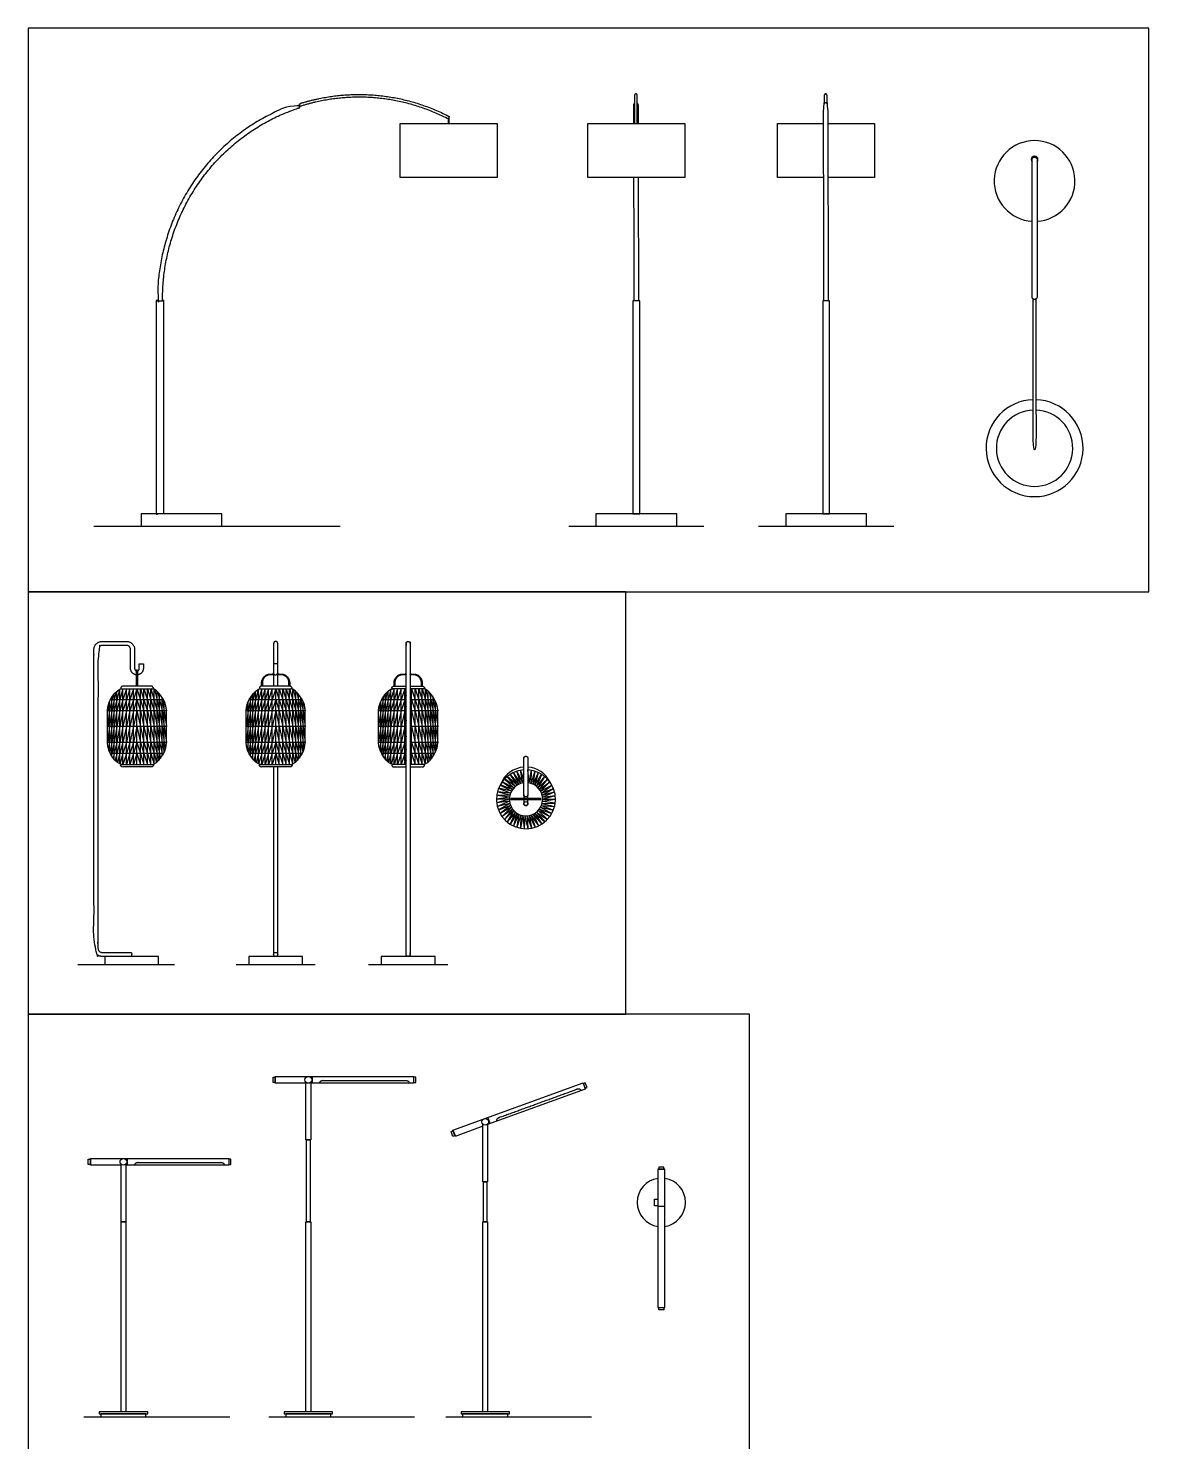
# Model space of a CAD drawing. Header units: millimetres. Extents: x 0 to 42.1, y -0.3 to 16.1.
# Drawn here: x 36.79 to 42.07, y 6.89 to 13.55 of the extents above; entities that cross this region are included whole.
import ezdxf

# ---------------------------------------------------------------- set-up
doc = ezdxf.new("R2010")
doc.units = ezdxf.units.MM
for name, color, linetype, true_color in [('2D$AG-DETAILS', 7, 'Continuous', 0x66ffff), ('2D$AG-DIAGRAM', 7, 'Continuous', 0xfecc66), ('2D$AG-FURNITURE', 7, 'Continuous', 0x66ccff), ('2D$X-VPRT', 6, 'Continuous', 0xff00ff), ('AG-DETAILS', 7, 'Continuous', 0x66ffff), ('AG-DIAGRAM', 7, 'Continuous', 0xfecc66), ('AG-FURNITURE', 7, 'Continuous', 0x66ccff), ('X-VPRT', 6, 'Continuous', 0xff00ff)]:
    doc.layers.add(name, color=color, linetype=linetype, true_color=true_color)

msp = doc.modelspace()

# ---------------------------------------------------------------- linework, layer by layer
at = {"layer": '2D$AG-DETAILS'}
for points in [[(37.1888, 10.4041), (37.185, 10.3864), (37.185, 10.3984)], [(37.2047, 10.423), (37.1961, 10.3864), (37.1961, 10.4136)], [(37.2211, 10.4353), (37.2083, 10.3864), (37.2083, 10.4263)], [(37.3032, 10.4384), (37.2871, 10.3864), (37.2871, 10.4384), (37.2701, 10.3864), (37.2701, 10.4384), (37.2532, 10.3864), (37.2532, 10.4384), (37.2373, 10.3864), (37.2373, 10.4384), (37.222, 10.3864), (37.222, 10.4357)], [(37.3032, 10.4384), (37.3192, 10.3864), (37.3192, 10.4384), (37.3362, 10.3864), (37.3362, 10.4384), (37.3532, 10.3864), (37.3532, 10.4384), (37.3691, 10.3864), (37.3691, 10.4384), (37.3844, 10.3864), (37.3844, 10.4357)], [(37.3032, 10.3864), (37.3032, 10.4384)], [(37.3852, 10.4353), (37.3981, 10.3864), (37.3981, 10.4263)], [(37.4017, 10.423), (37.4102, 10.3864), (37.4102, 10.4136)], [(37.4175, 10.4041), (37.4213, 10.3864), (37.4213, 10.3984)], [(37.843, 10.4041), (37.8392, 10.3864), (37.8392, 10.3984)], [(37.8589, 10.423), (37.8503, 10.3864), (37.8503, 10.4136)], [(37.8753, 10.4353), (37.8625, 10.3864), (37.8625, 10.4263)], [(37.9574, 10.4384), (37.9413, 10.3864), (37.9413, 10.4384), (37.9243, 10.3864), (37.9243, 10.4384), (37.9074, 10.3864), (37.9074, 10.4384), (37.8915, 10.3864), (37.8915, 10.4384), (37.8762, 10.3864), (37.8762, 10.4357)], [(37.9574, 10.4384), (37.9734, 10.3864), (37.9734, 10.4384), (37.9904, 10.3864), (37.9904, 10.4384), (38.0074, 10.3864), (38.0074, 10.4384), (38.0233, 10.3864), (38.0233, 10.4384), (38.0386, 10.3864), (38.0386, 10.4357)], [(37.9574, 10.3864), (37.9574, 10.4384)], [(38.0394, 10.4353), (38.0523, 10.3864), (38.0523, 10.4263)], [(38.0559, 10.423), (38.0644, 10.3864), (38.0644, 10.4136)], [(38.0717, 10.4041), (38.0755, 10.3864), (38.0755, 10.3984)], [(38.4678, 10.4041), (38.464, 10.3864), (38.464, 10.3984)], [(38.4837, 10.423), (38.4751, 10.3864), (38.4751, 10.4136)], [(38.5001, 10.4353), (38.4873, 10.3864), (38.4873, 10.4263)], [(38.5727, 10.4075), (38.5661, 10.3864), (38.5661, 10.4384), (38.5491, 10.3864), (38.5491, 10.4384), (38.5322, 10.3864), (38.5322, 10.4384), (38.5163, 10.3864), (38.5163, 10.4384), (38.501, 10.3864), (38.501, 10.4357)], [(38.5917, 10.4075), (38.5982, 10.3864), (38.5982, 10.4384), (38.6152, 10.3864), (38.6152, 10.4384), (38.6322, 10.3864), (38.6322, 10.4384), (38.6481, 10.3864), (38.6481, 10.4384), (38.6634, 10.3864), (38.6634, 10.4357)], [(38.6642, 10.4353), (38.6771, 10.3864), (38.6771, 10.4263)], [(38.6807, 10.423), (38.6892, 10.3864), (38.6892, 10.4136)], [(38.6965, 10.4041), (38.7003, 10.3864), (38.7003, 10.3984)], [(37.1709, 10.3706), (37.1635, 10.3343)], [(37.3032, 10.3864), (37.2871, 10.3343), (37.2871, 10.3864), (37.2701, 10.3343), (37.2701, 10.3864), (37.2532, 10.3343), (37.2532, 10.3864), (37.2373, 10.3343), (37.2373, 10.3864), (37.222, 10.3343), (37.222, 10.3864), (37.2083, 10.3343), (37.2083, 10.3864), (37.1961, 10.3343), (37.1961, 10.3864), (37.185, 10.3343), (37.185, 10.3864), (37.1741, 10.3343), (37.1741, 10.3784)], [(37.3032, 10.3864), (37.3192, 10.3343), (37.3192, 10.3864), (37.3362, 10.3343), (37.3362, 10.3864), (37.3532, 10.3343), (37.3532, 10.3864), (37.3691, 10.3343), (37.3691, 10.3864), (37.3844, 10.3343), (37.3844, 10.3864), (37.3981, 10.3343), (37.3981, 10.3864), (37.4102, 10.3343), (37.4102, 10.3864), (37.4213, 10.3343), (37.4213, 10.3864), (37.4322, 10.3343), (37.4322, 10.3784)], [(37.3032, 10.3343), (37.3032, 10.3864)], [(37.4354, 10.3706), (37.4429, 10.3343)], [(37.8251, 10.3706), (37.8177, 10.3343)], [(37.9574, 10.3864), (37.9413, 10.3343), (37.9413, 10.3864), (37.9243, 10.3343), (37.9243, 10.3864), (37.9074, 10.3343), (37.9074, 10.3864), (37.8915, 10.3343), (37.8915, 10.3864), (37.8762, 10.3343), (37.8762, 10.3864), (37.8625, 10.3343), (37.8625, 10.3864), (37.8503, 10.3343), (37.8503, 10.3864), (37.8392, 10.3343), (37.8392, 10.3864), (37.8283, 10.3343), (37.8283, 10.3784)], [(37.9574, 10.3864), (37.9734, 10.3343), (37.9734, 10.3864), (37.9904, 10.3343), (37.9904, 10.3864), (38.0074, 10.3343), (38.0074, 10.3864), (38.0233, 10.3343), (38.0233, 10.3864), (38.0386, 10.3343), (38.0386, 10.3864), (38.0523, 10.3343), (38.0523, 10.3864), (38.0644, 10.3343), (38.0644, 10.3864), (38.0755, 10.3343), (38.0755, 10.3864), (38.0864, 10.3343), (38.0864, 10.3784)], [(37.9574, 10.3343), (37.9574, 10.3864)], [(38.0896, 10.3706), (38.0971, 10.3343)], [(38.4499, 10.3706), (38.4425, 10.3343)], [(38.5727, 10.3555), (38.5661, 10.3343), (38.5661, 10.3864), (38.5491, 10.3343), (38.5491, 10.3864), (38.5322, 10.3343), (38.5322, 10.3864), (38.5163, 10.3343), (38.5163, 10.3864), (38.501, 10.3343), (38.501, 10.3864), (38.4873, 10.3343), (38.4873, 10.3864), (38.4751, 10.3343), (38.4751, 10.3864), (38.464, 10.3343), (38.464, 10.3864), (38.4531, 10.3343), (38.4531, 10.3784)], [(38.5917, 10.3555), (38.5982, 10.3343), (38.5982, 10.3864), (38.6152, 10.3343), (38.6152, 10.3864), (38.6322, 10.3343), (38.6322, 10.3864), (38.6481, 10.3343), (38.6481, 10.3864), (38.6634, 10.3343), (38.6634, 10.3864), (38.6771, 10.3343), (38.6771, 10.3864), (38.6892, 10.3343), (38.6892, 10.3864), (38.7003, 10.3343), (38.7003, 10.3864), (38.7112, 10.3343), (38.7112, 10.3784)], [(38.7144, 10.3706), (38.7219, 10.3343)], [(37.3032, 10.3343), (37.2871, 10.2596), (37.2871, 10.3343), (37.2701, 10.2596), (37.2701, 10.3343), (37.2532, 10.2596), (37.2532, 10.3343), (37.2373, 10.2596), (37.2373, 10.3343), (37.222, 10.2596), (37.222, 10.3343), (37.2083, 10.2596), (37.2083, 10.3343), (37.1961, 10.2596), (37.1961, 10.3343), (37.185, 10.2596), (37.185, 10.3343), (37.1741, 10.2596), (37.1741, 10.3343), (37.1635, 10.2596)], [(37.3032, 10.3343), (37.3192, 10.2596), (37.3192, 10.3343), (37.3362, 10.2596), (37.3362, 10.3343), (37.3532, 10.2596), (37.3532, 10.3343), (37.3691, 10.2596), (37.3691, 10.3343), (37.3844, 10.2596), (37.3844, 10.3343), (37.3981, 10.2596), (37.3981, 10.3343), (37.4102, 10.2596), (37.4102, 10.3343), (37.4213, 10.2596), (37.4213, 10.3343), (37.4322, 10.2596), (37.4322, 10.3343), (37.4429, 10.2596)], [(37.3032, 10.2596), (37.3032, 10.3343)], [(37.9574, 10.3343), (37.9413, 10.2596), (37.9413, 10.3343), (37.9243, 10.2596), (37.9243, 10.3343), (37.9074, 10.2596), (37.9074, 10.3343), (37.8915, 10.2596), (37.8915, 10.3343), (37.8762, 10.2596), (37.8762, 10.3343), (37.8625, 10.2596), (37.8625, 10.3343), (37.8503, 10.2596), (37.8503, 10.3343), (37.8392, 10.2596), (37.8392, 10.3343), (37.8283, 10.2596), (37.8283, 10.3343), (37.8177, 10.2596)], [(37.9574, 10.3343), (37.9734, 10.2596), (37.9734, 10.3343), (37.9904, 10.2596), (37.9904, 10.3343), (38.0074, 10.2596), (38.0074, 10.3343), (38.0233, 10.2596), (38.0233, 10.3343), (38.0386, 10.2596), (38.0386, 10.3343), (38.0523, 10.2596), (38.0523, 10.3343), (38.0644, 10.2596), (38.0644, 10.3343), (38.0755, 10.2596), (38.0755, 10.3343), (38.0864, 10.2596), (38.0864, 10.3343), (38.0971, 10.2596)], [(37.9574, 10.2596), (37.9574, 10.3343)], [(38.5727, 10.2899), (38.5661, 10.2596), (38.5661, 10.3343), (38.5491, 10.2596), (38.5491, 10.3343), (38.5322, 10.2596), (38.5322, 10.3343), (38.5163, 10.2596), (38.5163, 10.3343), (38.501, 10.2596), (38.501, 10.3343), (38.4873, 10.2596), (38.4873, 10.3343), (38.4751, 10.2596), (38.4751, 10.3343), (38.464, 10.2596), (38.464, 10.3343), (38.4531, 10.2596), (38.4531, 10.3343), (38.4425, 10.2596)], [(38.5917, 10.2899), (38.5982, 10.2596), (38.5982, 10.3343), (38.6152, 10.2596), (38.6152, 10.3343), (38.6322, 10.2596), (38.6322, 10.3343), (38.6481, 10.2596), (38.6481, 10.3343), (38.6634, 10.2596), (38.6634, 10.3343), (38.6771, 10.2596), (38.6771, 10.3343), (38.6892, 10.2596), (38.6892, 10.3343), (38.7003, 10.2596), (38.7003, 10.3343), (38.7112, 10.2596), (38.7112, 10.3343), (38.7219, 10.2596)], [(37.3032, 10.2596), (37.2871, 10.1848), (37.2871, 10.2596), (37.2701, 10.1848), (37.2701, 10.2596), (37.2532, 10.1848), (37.2532, 10.2596), (37.2373, 10.1848), (37.2373, 10.2596), (37.222, 10.1848), (37.222, 10.2596), (37.2083, 10.1848), (37.2083, 10.2596), (37.1961, 10.1848), (37.1961, 10.2596), (37.185, 10.1848), (37.185, 10.2596), (37.1741, 10.1848), (37.1741, 10.2596), (37.1635, 10.1848)], [(37.3032, 10.2596), (37.3192, 10.1848), (37.3192, 10.2596), (37.3362, 10.1848), (37.3362, 10.2596), (37.3532, 10.1848), (37.3532, 10.2596), (37.3691, 10.1848), (37.3691, 10.2596), (37.3844, 10.1848), (37.3844, 10.2596), (37.3981, 10.1848), (37.3981, 10.2596), (37.4102, 10.1848), (37.4102, 10.2596), (37.4213, 10.1848), (37.4213, 10.2596), (37.4322, 10.1848), (37.4322, 10.2596), (37.4429, 10.1848)], [(37.3032, 10.1848), (37.3032, 10.2596)], [(37.9574, 10.2596), (37.9413, 10.1848), (37.9413, 10.2596), (37.9243, 10.1848), (37.9243, 10.2596), (37.9074, 10.1848), (37.9074, 10.2596), (37.8915, 10.1848), (37.8915, 10.2596), (37.8762, 10.1848), (37.8762, 10.2596), (37.8625, 10.1848), (37.8625, 10.2596), (37.8503, 10.1848), (37.8503, 10.2596), (37.8392, 10.1848), (37.8392, 10.2596), (37.8283, 10.1848), (37.8283, 10.2596), (37.8177, 10.1848)], [(37.9574, 10.2596), (37.9734, 10.1848), (37.9734, 10.2596), (37.9904, 10.1848), (37.9904, 10.2596), (38.0074, 10.1848), (38.0074, 10.2596), (38.0233, 10.1848), (38.0233, 10.2596), (38.0386, 10.1848), (38.0386, 10.2596), (38.0523, 10.1848), (38.0523, 10.2596), (38.0644, 10.1848), (38.0644, 10.2596), (38.0755, 10.1848), (38.0755, 10.2596), (38.0864, 10.1848), (38.0864, 10.2596), (38.0971, 10.1848)], [(37.9574, 10.1848), (37.9574, 10.2596)], [(38.5727, 10.2152), (38.5661, 10.1848), (38.5661, 10.2596), (38.5491, 10.1848), (38.5491, 10.2596), (38.5322, 10.1848), (38.5322, 10.2596), (38.5163, 10.1848), (38.5163, 10.2596), (38.501, 10.1848), (38.501, 10.2596), (38.4873, 10.1848), (38.4873, 10.2596), (38.4751, 10.1848), (38.4751, 10.2596), (38.464, 10.1848), (38.464, 10.2596), (38.4531, 10.1848), (38.4531, 10.2596), (38.4425, 10.1848)], [(38.5917, 10.2152), (38.5982, 10.1848), (38.5982, 10.2596), (38.6152, 10.1848), (38.6152, 10.2596), (38.6322, 10.1848), (38.6322, 10.2596), (38.6481, 10.1848), (38.6481, 10.2596), (38.6634, 10.1848), (38.6634, 10.2596), (38.6771, 10.1848), (38.6771, 10.2596), (38.6892, 10.1848), (38.6892, 10.2596), (38.7003, 10.1848), (38.7003, 10.2596), (38.7112, 10.1848), (38.7112, 10.2596), (38.7219, 10.1848)], [(37.1741, 10.1408), (37.1741, 10.1848), (37.1683, 10.1561)], [(37.3032, 10.1848), (37.2871, 10.1328), (37.2871, 10.1848), (37.2701, 10.1328), (37.2701, 10.1848), (37.2532, 10.1328), (37.2532, 10.1848), (37.2373, 10.1328), (37.2373, 10.1848), (37.222, 10.1328), (37.222, 10.1848), (37.2083, 10.1328), (37.2083, 10.1848), (37.1961, 10.1328), (37.1961, 10.1848), (37.185, 10.1328), (37.185, 10.1848), (37.1753, 10.1383)], [(37.3032, 10.1848), (37.3192, 10.1328), (37.3192, 10.1848), (37.3362, 10.1328), (37.3362, 10.1848), (37.3532, 10.1328), (37.3532, 10.1848), (37.3691, 10.1328), (37.3691, 10.1848), (37.3844, 10.1328), (37.3844, 10.1848), (37.3981, 10.1328), (37.3981, 10.1848), (37.4102, 10.1328), (37.4102, 10.1848), (37.4213, 10.1328), (37.4213, 10.1848), (37.4311, 10.1383)], [(37.3032, 10.1328), (37.3032, 10.1848)], [(37.4322, 10.1408), (37.4322, 10.1848), (37.4381, 10.1561)], [(37.8283, 10.1408), (37.8283, 10.1848), (37.8225, 10.1561)], [(37.9574, 10.1848), (37.9413, 10.1328), (37.9413, 10.1848), (37.9243, 10.1328), (37.9243, 10.1848), (37.9074, 10.1328), (37.9074, 10.1848), (37.8915, 10.1328), (37.8915, 10.1848), (37.8762, 10.1328), (37.8762, 10.1848), (37.8625, 10.1328), (37.8625, 10.1848), (37.8503, 10.1328), (37.8503, 10.1848), (37.8392, 10.1328), (37.8392, 10.1848), (37.8295, 10.1383)], [(37.9574, 10.1848), (37.9734, 10.1328), (37.9734, 10.1848), (37.9904, 10.1328), (37.9904, 10.1848), (38.0074, 10.1328), (38.0074, 10.1848), (38.0233, 10.1328), (38.0233, 10.1848), (38.0386, 10.1328), (38.0386, 10.1848), (38.0523, 10.1328), (38.0523, 10.1848), (38.0644, 10.1328), (38.0644, 10.1848), (38.0755, 10.1328), (38.0755, 10.1848), (38.0853, 10.1383)], [(37.9574, 10.1328), (37.9574, 10.1848)], [(38.0864, 10.1408), (38.0864, 10.1848), (38.0923, 10.1561)], [(38.4531, 10.1408), (38.4531, 10.1848), (38.4473, 10.1561)], [(38.5727, 10.1539), (38.5661, 10.1328), (38.5661, 10.1848), (38.5491, 10.1328), (38.5491, 10.1848), (38.5322, 10.1328), (38.5322, 10.1848), (38.5163, 10.1328), (38.5163, 10.1848), (38.501, 10.1328), (38.501, 10.1848), (38.4873, 10.1328), (38.4873, 10.1848), (38.4751, 10.1328), (38.4751, 10.1848), (38.464, 10.1328), (38.464, 10.1848), (38.4543, 10.1383)], [(38.5917, 10.1539), (38.5982, 10.1328), (38.5982, 10.1848), (38.6152, 10.1328), (38.6152, 10.1848), (38.6322, 10.1328), (38.6322, 10.1848), (38.6481, 10.1328), (38.6481, 10.1848), (38.6634, 10.1328), (38.6634, 10.1848), (38.6771, 10.1328), (38.6771, 10.1848), (38.6892, 10.1328), (38.6892, 10.1848), (38.7003, 10.1328), (38.7003, 10.1848), (38.7101, 10.1383)], [(38.7112, 10.1408), (38.7112, 10.1848), (38.7171, 10.1561)], [(37.185, 10.1207), (37.185, 10.1328), (37.1831, 10.1237)], [(37.1961, 10.1055), (37.1961, 10.1328), (37.1915, 10.1113)], [(37.2083, 10.0928), (37.2083, 10.1328), (37.2007, 10.1003)], [(37.222, 10.0834), (37.222, 10.1328), (37.2109, 10.0906)], [(37.3032, 10.1328), (37.2871, 10.0807), (37.2871, 10.1328), (37.2701, 10.0807), (37.2701, 10.1328), (37.2532, 10.0807), (37.2532, 10.1328), (37.2373, 10.0807), (37.2373, 10.1328), (37.2227, 10.0831)], [(37.3032, 10.1328), (37.3192, 10.0807), (37.3192, 10.1328), (37.3362, 10.0807), (37.3362, 10.1328), (37.3532, 10.0807), (37.3532, 10.1328), (37.3691, 10.0807), (37.3691, 10.1328), (37.3837, 10.0831)], [(37.3032, 10.0807), (37.3032, 10.1328)], [(37.3844, 10.0834), (37.3844, 10.1328), (37.3955, 10.0906)], [(37.3981, 10.0928), (37.3981, 10.1328), (37.4057, 10.1003)], [(37.4102, 10.1055), (37.4102, 10.1328), (37.4148, 10.1113)], [(37.4213, 10.1207), (37.4213, 10.1328), (37.4232, 10.1237)], [(37.8392, 10.1207), (37.8392, 10.1328), (37.8373, 10.1237)], [(37.8503, 10.1055), (37.8503, 10.1328), (37.8457, 10.1113)], [(37.8625, 10.0928), (37.8625, 10.1328), (37.8549, 10.1003)], [(37.8762, 10.0834), (37.8762, 10.1328), (37.8651, 10.0906)], [(37.9574, 10.1328), (37.9413, 10.0807), (37.9413, 10.1328), (37.9243, 10.0807), (37.9243, 10.1328), (37.9074, 10.0807), (37.9074, 10.1328), (37.8915, 10.0807), (37.8915, 10.1328), (37.8769, 10.0831)], [(37.9574, 10.1328), (37.9734, 10.0807), (37.9734, 10.1328), (37.9904, 10.0807), (37.9904, 10.1328), (38.0074, 10.0807), (38.0074, 10.1328), (38.0233, 10.0807), (38.0233, 10.1328), (38.0379, 10.0831)], [(37.9574, 10.0807), (37.9574, 10.1328)], [(38.0386, 10.0834), (38.0386, 10.1328), (38.0497, 10.0906)], [(38.0523, 10.0928), (38.0523, 10.1328), (38.0599, 10.1003)], [(38.0644, 10.1055), (38.0644, 10.1328), (38.069, 10.1113)], [(38.0755, 10.1207), (38.0755, 10.1328), (38.0774, 10.1237)], [(38.464, 10.1207), (38.464, 10.1328), (38.4621, 10.1237)], [(38.4751, 10.1055), (38.4751, 10.1328), (38.4705, 10.1113)], [(38.4873, 10.0928), (38.4873, 10.1328), (38.4797, 10.1003)], [(38.501, 10.0834), (38.501, 10.1328), (38.4899, 10.0906)], [(38.5727, 10.1019), (38.5661, 10.0807), (38.5661, 10.1328), (38.5491, 10.0807), (38.5491, 10.1328), (38.5322, 10.0807), (38.5322, 10.1328), (38.5163, 10.0807), (38.5163, 10.1328), (38.5017, 10.0831)], [(38.5917, 10.1019), (38.5982, 10.0807), (38.5982, 10.1328), (38.6152, 10.0807), (38.6152, 10.1328), (38.6322, 10.0807), (38.6322, 10.1328), (38.6481, 10.0807), (38.6481, 10.1328), (38.6627, 10.0831)], [(38.6634, 10.0834), (38.6634, 10.1328), (38.6745, 10.0906)], [(38.6771, 10.0928), (38.6771, 10.1328), (38.6847, 10.1003)], [(38.6892, 10.1055), (38.6892, 10.1328), (38.6938, 10.1113)], [(38.7003, 10.1207), (38.7003, 10.1328), (38.7022, 10.1237)], [(39.0807, 9.9708), (39.0366, 10.0122)], [(39.0879, 9.9776), (39.0369, 10.0126)], [(39.0879, 9.9776), (39.0493, 10.0242)], [(39.0959, 9.9834), (39.0496, 10.0245)], [(39.0959, 9.9834), (39.0634, 10.0345)], [(39.1045, 9.9881), (39.0638, 10.0347)], [(39.1045, 9.9881), (39.0787, 10.0429)], [(39.1137, 9.9917), (39.0791, 10.0431)], [(39.1137, 9.9917), (39.095, 10.0493)], [(39.1232, 9.9942), (39.0954, 10.0494)], [(39.1232, 9.9942), (39.1119, 10.0536)], [(39.1276, 10.0108), (39.1123, 10.0537)], [(39.1466, 10.0549), (39.1467, 10.0558)], [(39.1526, 9.9942), (39.1471, 10.0558)], [(39.1526, 9.9942), (39.164, 10.0536)], [(39.1622, 9.9917), (39.1644, 10.0536)], [(39.1622, 9.9917), (39.1809, 10.0493)], [(39.1714, 9.9881), (39.1813, 10.0492)], [(39.1714, 9.9881), (39.1971, 10.0429)], [(39.18, 9.9834), (39.1975, 10.0427)], [(39.18, 9.9834), (39.2124, 10.0345)], [(39.188, 9.9776), (39.2128, 10.0342)], [(39.188, 9.9776), (39.2266, 10.0242)], [(39.1952, 9.9708), (39.2269, 10.0239)], [(39.1952, 9.9708), (39.2393, 10.0122)], [(39.2015, 9.9632), (39.2396, 10.0119)], [(39.0619, 9.9366), (39, 9.9349)], [(39.06, 9.9269), (39, 9.9345)], [(39.0619, 9.9366), (39.0032, 9.9516)], [(39.0649, 9.946), (39.0033, 9.9521)], [(39.0649, 9.946), (39.0086, 9.9682)], [(39.0691, 9.9549), (39.0088, 9.9686)], [(39.0691, 9.9549), (39.0161, 9.984)], [(39.0744, 9.9632), (39.0163, 9.9844)], [(39.0744, 9.9632), (39.0254, 9.9988)], [(39.0807, 9.9708), (39.0257, 9.9991)], [(39.2015, 9.9632), (39.2504, 9.9988)], [(39.2068, 9.9549), (39.2507, 9.9984)], [(39.2068, 9.9549), (39.2598, 9.984)], [(39.211, 9.946), (39.26, 9.9837)], [(39.211, 9.946), (39.2672, 9.9682)], [(39.214, 9.9366), (39.2674, 9.9678)], [(39.214, 9.9366), (39.2726, 9.9516)], [(39.2158, 9.9269), (39.2727, 9.9512)], [(39.2158, 9.9269), (39.2759, 9.9345)], [(39.06, 9.9269), (38.9989, 9.9175)], [(39.0594, 9.917), (38.9989, 9.917)], [(39.0594, 9.917), (38.9999, 9.9)], [(39.06, 9.9072), (39, 9.8996)], [(39.06, 9.9072), (39.0031, 9.8829)], [(39.0619, 9.8975), (39.0032, 9.8825)], [(39.0619, 9.8975), (39.0085, 9.8663)], [(39.0649, 9.8881), (39.0086, 9.8659)], [(39.0649, 9.8881), (39.0159, 9.8504)], [(39.0691, 9.8792), (39.0161, 9.85)], [(39.0691, 9.8792), (39.0252, 9.8357)], [(39.0744, 9.8709), (39.0254, 9.8353)], [(39.0744, 9.8709), (39.0363, 9.8222)], [(39.2015, 9.8709), (39.2596, 9.8497)], [(39.2015, 9.8709), (39.2504, 9.8353)], [(39.2068, 9.8792), (39.2671, 9.8654)], [(39.2068, 9.8792), (39.2598, 9.85)], [(39.211, 9.8881), (39.2725, 9.882)], [(39.211, 9.8881), (39.2672, 9.8659)], [(39.214, 9.8975), (39.2758, 9.8992)], [(39.214, 9.8975), (39.2726, 9.8825)], [(39.2158, 9.9072), (39.277, 9.9166)], [(39.2158, 9.9072), (39.2759, 9.8996)], [(39.2165, 9.917), (39.276, 9.934)], [(39.2165, 9.917), (39.277, 9.917)], [(39.0807, 9.8633), (39.0366, 9.8218)], [(39.0807, 9.8633), (39.049, 9.8102)], [(39.0879, 9.8565), (39.0493, 9.8099)], [(39.0879, 9.8565), (39.0631, 9.7999)], [(39.0959, 9.8507), (39.0634, 9.7996)], [(39.0959, 9.8507), (39.0783, 9.7914)], [(39.1045, 9.846), (39.0787, 9.7912)], [(39.1045, 9.846), (39.0945, 9.7849)], [(39.1137, 9.8424), (39.095, 9.7848)], [(39.1137, 9.8424), (39.1114, 9.7805)], [(39.1232, 9.8399), (39.1119, 9.7804)], [(39.1232, 9.8399), (39.1288, 9.7783)], [(39.133, 9.8387), (39.1292, 9.7783)], [(39.133, 9.8387), (39.1462, 9.7782)], [(39.1429, 9.8387), (39.1636, 9.7804)], [(39.1429, 9.8387), (39.1467, 9.7783)], [(39.1526, 9.8399), (39.1805, 9.7847)], [(39.1526, 9.8399), (39.164, 9.7804)], [(39.1622, 9.8424), (39.1967, 9.791)], [(39.1622, 9.8424), (39.1809, 9.7848)], [(39.1714, 9.846), (39.2121, 9.7994)], [(39.1714, 9.846), (39.1971, 9.7912)], [(39.18, 9.8507), (39.2262, 9.8096)], [(39.18, 9.8507), (39.2124, 9.7996)], [(39.188, 9.8565), (39.239, 9.8215)], [(39.188, 9.8565), (39.2266, 9.8099)], [(39.1952, 9.8633), (39.2502, 9.835)], [(39.1952, 9.8633), (39.2393, 9.8218)]]:
    msp.add_lwpolyline(points, dxfattribs=at)
at = {"layer": '2D$AG-DIAGRAM'}
for points in [[(37.1003, 11.2056), (38.2611, 11.2056)], [(39.3393, 11.2056), (39.9775, 11.2056)], [(40.2342, 11.2056), (40.8724, 11.2056)], [(37.0249, 9.1376), (37.4806, 9.1376)], [(37.7704, 9.1376), (38.1444, 9.1376)], [(38.3952, 9.1376), (38.7692, 9.1376)]]:
    msp.add_lwpolyline(points, dxfattribs=at)
at = {"layer": '2D$AG-FURNITURE'}
for points in [[(38.5447, 12.8499), (38.5447, 13.1039), (39.0019, 13.1039), (39.0019, 12.8499)], [(39.4298, 12.8499), (39.4298, 13.1039), (39.887, 13.1039), (39.887, 12.8499)], [(39.6426, 11.2628), (39.6743, 11.2628), (39.6743, 12.2679), (39.6426, 12.2679)], [(40.5374, 11.2628), (40.5692, 11.2628), (40.5692, 12.2679), (40.5374, 12.2679)], [(37.3225, 11.2056), (37.7035, 11.2056), (37.7035, 11.2628), (37.3225, 11.2628)], [(39.4679, 11.2056), (39.8489, 11.2056), (39.8489, 11.2628), (39.4679, 11.2628)], [(40.3628, 11.2056), (40.7438, 11.2056), (40.7438, 11.2628), (40.3628, 11.2628)], [(37.4051, 9.1376), (37.4051, 9.1757), (37.1511, 9.1757), (37.1511, 9.1376)], [(38.0844, 9.1376), (38.0844, 9.1757), (37.8304, 9.1757), (37.8304, 9.1376)], [(38.7092, 9.1376), (38.7092, 9.1757), (38.4552, 9.1757), (38.4552, 9.1376)]]:
    msp.add_lwpolyline(points, close=True, dxfattribs=at)
for points in [[(40.5403, 12.8499), (40.3247, 12.8499), (40.3247, 13.1039), (40.5398, 13.1039)], [(40.5631, 13.1039), (40.7819, 13.1039), (40.7819, 12.8499), (40.5636, 12.8499)], [(37.4283, 10.3864), (37.178, 10.3864)], [(38.0825, 10.3864), (37.8322, 10.3864)], [(38.5727, 10.3864), (38.457, 10.3864)], [(38.7073, 10.3864), (38.5917, 10.3864)], [(37.4429, 10.3343), (37.1635, 10.3343)], [(38.0971, 10.3343), (37.8177, 10.3343)], [(38.5727, 10.3343), (38.4425, 10.3343)], [(38.7219, 10.3343), (38.5917, 10.3343)], [(37.4429, 10.2596), (37.1635, 10.2596)], [(38.0971, 10.2596), (37.8177, 10.2596)], [(38.5727, 10.2596), (38.4425, 10.2596)], [(38.7219, 10.2596), (38.5917, 10.2596)], [(37.4429, 10.1848), (37.1635, 10.1848)], [(38.0971, 10.1848), (37.8177, 10.1848)], [(38.5727, 10.1848), (38.4425, 10.1848)], [(38.7219, 10.1848), (38.5917, 10.1848)], [(37.4283, 10.1328), (37.178, 10.1328)], [(38.0825, 10.1328), (37.8322, 10.1328)], [(38.5727, 10.1328), (38.457, 10.1328)], [(38.7073, 10.1328), (38.5917, 10.1328)], [(37.9502, 9.179), (37.9502, 9.1757)], [(37.9646, 9.1757), (37.9646, 9.179)], [(38.575, 9.179), (38.575, 9.1757)], [(38.5894, 9.1757), (38.5894, 9.179)]]:
    msp.add_lwpolyline(points, dxfattribs=at)
for centre, radius in [((39.1371, 9.8965), 0.00953), ((37.9574, 9.1852), 0.00952)]:
    msp.add_circle(centre, radius, dxfattribs=at)
for centre, radius, start, end in [((41.5366, 12.8333), 0.1905, 273.50284, 266.49716), ((41.5366, 12.9344), 0.0159, 317.15342, 222.84658), ((41.5366, 11.5729), 0.2286, 91.61518, 88.38482), ((41.5366, 11.5729), 0.1802, 92.04966, 87.95034), ((39.1371, 9.9421), 0.127, 94.30122, 158.05699), ((39.1371, 9.9421), 0.127, 25.83884, 85.69878), ((39.1379, 9.917), 0.1391, 94.27968, 86.42466), ((39.1379, 9.917), 0.0785, 97.59334, 83.66021)]:
    msp.add_arc(centre, radius, start, end, dxfattribs=at)
for points, weights, knots in [([(38.7763, 13.1374), (38.5529, 13.2531), (38.3028, 13.2403), (38.1817, 13.2341), (38.066, 13.1967), (38.068, 13.1906), (38.0699, 13.1844), (38.184, 13.2213), (38.3035, 13.2274), (38.55, 13.2401), (38.7704, 13.1259), (38.7733, 13.1317), (38.7763, 13.1374)], [0.874310445071, 0.903842632699, 1, 0.95098518329, 0.919281600729, 0.919281600729, 0.919281600729, 0.95098518329, 1, 0.903842632699, 0.874310445071, 0.874310445071, 0.874310445071], [0, 0, 0, 1.579122, 1.579122, 2.384056, 2.384056, 2.426336, 2.426336, 3.23127, 3.23127, 4.810392, 4.810392, 4.852671, 4.852671, 4.852671]), ([(39.6628, 13.1039), (39.6628, 13.1808), (39.6628, 13.2375), (39.6628, 13.244), (39.6564, 13.244), (39.6499, 13.244), (39.6499, 13.2375), (39.6499, 13.1808), (39.6499, 13.1039)], [1, 1, 1, 0.707106781187, 1, 0.707106781186, 1, 1, 1], [0.0700698, 0.0700698, 0.0700698, 0.0945592, 0.0945592, 0.1277656, 0.1277656, 0.1609721, 0.1609721, 0.1854614, 0.1854614, 0.1854614]), ([(40.5648, 12.2679), (40.5639, 12.7479), (40.5629, 13.19), (40.5629, 13.1948), (40.5594, 13.1982), (40.556, 13.2016), (40.5512, 13.2016), (40.5396, 13.2015), (40.5396, 13.1899), (40.5406, 12.7479), (40.5416, 12.2679)], [1, 1, 1, 0.923515592125, 1, 0.923515592125, 1, 0.708451485505, 1, 1, 1], [0.151906, 0.151906, 0.151906, 1.226182, 1.226182, 1.256247, 1.256247, 1.286311, 1.286311, 1.34615, 1.34615, 2.420368, 2.420368, 2.420368]), ([(40.5577, 13.1996), (40.5577, 13.2196), (40.5577, 13.2375), (40.5577, 13.244), (40.5512, 13.244), (40.5448, 13.244), (40.5448, 13.2375), (40.5448, 13.2196), (40.5448, 13.1996)], [1, 1, 1, 0.707106781187, 1, 0.707106781186, 1, 1, 1], [0.08681301, 0.08681301, 0.08681301, 0.09455917, 0.09455917, 0.12776562, 0.12776562, 0.16097207, 0.16097207, 0.16871824, 0.16871824, 0.16871824]), ([(37.4236, 12.2679), (37.4119, 12.2679), (37.4003, 12.2678), (37.396, 12.9857), (38.0644, 13.2016), (38.068, 13.1906), (38.0715, 13.1795), (37.4193, 12.9688), (37.4236, 12.2679)], [1, 1, 1, 0.771468723593, 0.919263733983, 0.919263733983, 0.919263733983, 0.771410388381, 0.99996063947], [6.357259, 6.357259, 6.357259, 6.433633, 6.433633, 10.321151, 10.321151, 10.397522, 10.397522, 14.285515, 14.285515, 14.285515]), ([(39.6499, 13.1996), (39.6447, 13.1962), (39.6447, 13.1899), (39.6448, 13.1471), (39.6449, 13.1039)], [0.86307477461, 0.818309715044, 1, 1, 1], [1.3088588, 1.3088588, 1.3088588, 1.3461497, 1.3461497, 1.4501715, 1.4501715, 1.4501715]), ([(39.6682, 13.1039), (39.6681, 13.1471), (39.668, 13.19), (39.668, 13.1948), (39.6646, 13.1982), (39.6638, 13.199), (39.6628, 13.1996)], [1, 1, 1, 0.923515592125, 1, 0.980908267722, 0.971347739293], [1.1220974, 1.1220974, 1.1220974, 1.2261819, 1.2261819, 1.2562465, 1.2562465, 1.2637511, 1.2637511, 1.2637511]), ([(41.5366, 12.946), (41.525, 12.946), (41.525, 12.9343), (41.525, 12.6104), (41.525, 12.2864), (41.525, 12.2747), (41.5366, 12.2747), (41.5483, 12.2747), (41.5483, 12.2864), (41.5483, 12.6104), (41.5483, 12.9343), (41.5483, 12.946), (41.5366, 12.946)], [1, 0.707106781185, 1, 1, 1, 0.707106781187, 1, 0.707106781187, 1, 1, 1, 0.707106781188, 1], [0, 0, 0, 0.0599829, 0.0599829, 0.133707, 0.133707, 0.1936899, 0.1936899, 0.2536728, 0.2536728, 0.3273969, 0.3273969, 0.3873798, 0.3873798, 0.3873798]), ([(41.5431, 12.2767), (41.5431, 12.2268), (41.5431, 11.5729), (41.5431, 11.5665), (41.5366, 11.5665), (41.5302, 11.5665), (41.5302, 11.5729), (41.5302, 12.2268), (41.5302, 12.2767)], [1, 1, 1, 0.707106781187, 1, 0.707106781188, 1, 1, 1], [0.0739866, 0.0739866, 0.0739866, 0.3543618, 0.3543618, 0.3875683, 0.3875683, 0.4207747, 0.4207747, 0.7011499, 0.7011499, 0.7011499]), ([(37.3014, 10.5039), (37.273, 10.5055), (37.273, 10.534), (37.273, 10.5787), (37.273, 10.6235), (37.273, 10.6425), (37.254, 10.6425), (37.1962, 10.6425), (37.1384, 10.6425), (37.1194, 10.6425), (37.1194, 10.6235), (37.1194, 9.9186), (37.1194, 9.2138), (37.1194, 9.1947), (37.1384, 9.1947), (37.2083, 9.1947), (37.2781, 9.1947), (37.2781, 9.1852), (37.2781, 9.1757), (37.2083, 9.1757), (37.1384, 9.1757), (37.1003, 9.1757), (37.1003, 9.2138), (37.1003, 9.9186), (37.1003, 10.6235), (37.1003, 10.6616), (37.1384, 10.6616), (37.1984, 10.6616), (37.254, 10.6616), (37.2921, 10.6616), (37.2921, 10.6235), (37.2921, 10.5787), (37.2921, 10.534), (37.2921, 10.5245), (37.3014, 10.523)], [1, 0.727571950923, 1, 1, 1, 0.707106781187, 1, 1, 1, 0.707106781185, 1, 1, 1, 0.707106781186, 1, 1, 1, 1, 1, 1, 1, 0.707106781187, 1, 1, 1, 0.707106781187, 1, 1, 1, 0.707106781187, 1, 1, 1, 0.761461661224, 1], [6.839884, 6.839884, 6.839884, 6.989371, 6.989371, 7.282419, 7.282419, 7.478325, 7.478325, 7.871322, 7.871322, 8.067228, 8.067228, 12.681791, 12.681791, 12.877697, 12.877697, 13.334996, 13.334996, 13.397496, 13.397496, 13.85583, 13.85583, 14.052179, 14.052179, 18.677179, 18.677179, 18.873529, 18.873529, 19.267414, 19.267414, 19.463764, 19.463764, 19.757474, 19.757474, 19.808765, 19.808765, 19.808765]), ([(37.9669, 10.5131), (37.9669, 10.5826), (37.9669, 10.6521), (37.9669, 10.6616), (37.9574, 10.6616), (37.9478, 10.6616), (37.9478, 10.6521), (37.9478, 10.5826), (37.9478, 10.5131)], [1, 1, 1, 0.707106781187, 1, 0.707106781187, 1, 1, 1], [4.535816, 4.535816, 4.535816, 5, 5, 5.049087, 5.049087, 5.098175, 5.098175, 5.562359, 5.562359, 5.562359]), ([(38.5727, 9.1852), (38.5727, 9.1757), (38.5822, 9.1757), (38.5917, 9.1757), (38.5917, 9.1852), (38.5917, 9.9186), (38.5917, 10.6521), (38.5917, 10.6616), (38.5822, 10.6616), (38.5727, 10.6616), (38.5727, 10.6521), (38.5727, 9.9186), (38.5727, 9.1852)], [1, 0.707106781187, 1, 0.707106781187, 1, 1, 1, 0.707106781185, 1, 0.707106781185, 1, 1, 1], [0, 0, 0, 0.049087, 0.049087, 0.098175, 0.098175, 4.848976, 4.848976, 4.898063, 4.898063, 4.947151, 4.947151, 9.697952, 9.697952, 9.697952]), ([(37.305, 10.523), (37.3142, 10.5246), (37.3142, 10.534), (37.3142, 10.5448), (37.3142, 10.5556), (37.3238, 10.5556), (37.3333, 10.5556), (37.3333, 10.5448), (37.3333, 10.534), (37.3333, 10.5056), (37.305, 10.5039)], [1, 0.763549286207, 1, 1, 1, 1, 1, 1, 1, 0.728376248576, 1], [19.8206608, 19.8206608, 19.8206608, 19.8717169, 19.8717169, 19.9428263, 19.9428263, 20.0053263, 20.0053263, 20.0762753, 20.0762753, 20.2255304, 20.2255304, 20.2255304]), ([(37.9478, 10.5556), (37.9574, 10.5556), (37.9669, 10.5556), (37.9669, 10.5192), (37.9669, 10.5133), (37.9669, 10.5038), (37.9574, 10.5038), (37.9478, 10.5038), (37.9478, 10.5133), (37.9478, 10.5192), (37.9478, 10.5556)], [1, 1, 1, 1, 1, 0.707106781187, 1, 0.707106781187, 1, 1, 1], [1.962621, 1.962621, 1.962621, 2.025121, 2.025121, 2.957344, 2.957344, 3.006431, 3.006431, 3.055519, 3.055519, 3.987742, 3.987742, 3.987742]), ([(37.305, 10.4501), (37.305, 10.4894), (37.305, 10.5256), (37.305, 10.5274), (37.3032, 10.5274), (37.3014, 10.5274), (37.3014, 10.5256), (37.3014, 10.4894), (37.3014, 10.4501), (37.3032, 10.4501), (37.305, 10.4501)], [1, 1, 1, 0.707106781187, 1, 0.707106781177, 1, 1, 1, 1, 1], [0.0270549, 0.0270549, 0.0270549, 0.2567597, 0.2567597, 0.2660608, 0.2660608, 0.2753619, 0.2753619, 0.5050667, 0.5050667, 0.5169093, 0.5169093, 0.5169093]), ([(37.9494, 10.5081), (37.9464, 10.5039), (37.9413, 10.5039), (37.9364, 10.5039), (37.9314, 10.5039), (37.8945, 10.5039), (37.8945, 10.4645), (37.8945, 10.4573), (37.8945, 10.4501), (37.8927, 10.4501), (37.8909, 10.4501), (37.8909, 10.4573), (37.8909, 10.4645), (37.8909, 10.5075), (37.9314, 10.5075), (37.9346, 10.5075), (37.9413, 10.5075), (37.9467, 10.5075), (37.9478, 10.5131)], [0.856928639495, 0.831320672411, 1, 1, 1, 0.707106781187, 1, 1, 1, 1, 1, 1, 1, 0.707106781187, 1, 1, 1, 0.749685229013, 0.927222525258], [1.2713198, 1.2713198, 1.2713198, 1.2906382, 1.2906382, 1.3334474, 1.3334474, 1.5364693, 1.5364693, 1.5799504, 1.5799504, 1.5917929, 1.5917929, 1.6392546, 1.6392546, 1.8608628, 1.8608628, 1.9075911, 1.9075911, 1.9388835, 1.9388835, 1.9388835]), ([(37.9669, 10.5131), (37.968, 10.5075), (37.9734, 10.5075), (37.9801, 10.5075), (37.9833, 10.5075), (38.0238, 10.5075), (38.0238, 10.4645), (38.0238, 10.4573), (38.0238, 10.4501), (38.022, 10.4501), (38.0202, 10.4501), (38.0202, 10.4573), (38.0202, 10.4645), (38.0202, 10.5039), (37.9833, 10.5039), (37.9784, 10.5039), (37.9734, 10.5039), (37.9684, 10.5039), (37.9653, 10.5081)], [0.927222525263, 0.74968522901, 1, 1, 1, 0.707106781187, 1, 1, 1, 1, 1, 1, 1, 0.707106781187, 1, 1, 1, 0.831320672411, 0.856928639495], [2.091134, 2.091134, 2.091134, 2.1224264, 2.1224264, 2.1691546, 2.1691546, 2.3907628, 2.3907628, 2.4382245, 2.4382245, 2.4500671, 2.4500671, 2.4935482, 2.4935482, 2.6965701, 2.6965701, 2.7393793, 2.7393793, 2.7586976, 2.7586976, 2.7586976]), ([(38.5727, 10.5063), (38.5698, 10.5039), (38.5661, 10.5039), (38.5612, 10.5039), (38.5562, 10.5039), (38.5193, 10.5039), (38.5193, 10.4645), (38.5193, 10.4573), (38.5193, 10.4501), (38.5175, 10.4501), (38.5157, 10.4501), (38.5157, 10.4573), (38.5157, 10.4645), (38.5157, 10.5075), (38.5562, 10.5075), (38.5594, 10.5075), (38.5661, 10.5075), (38.5715, 10.5075), (38.5727, 10.5131)], [0.855612115746, 0.870916953547, 1, 1, 1, 0.707106781187, 1, 1, 1, 1, 1, 1, 1, 0.707106781187, 1, 1, 1, 0.749685229013, 0.927222525258], [1.2758547, 1.2758547, 1.2758547, 1.2906382, 1.2906382, 1.3334474, 1.3334474, 1.5364693, 1.5364693, 1.5799504, 1.5799504, 1.5917929, 1.5917929, 1.6392546, 1.6392546, 1.8608628, 1.8608628, 1.9075911, 1.9075911, 1.9388835, 1.9388835, 1.9388835]), ([(38.5917, 10.5131), (38.5928, 10.5075), (38.5982, 10.5075), (38.6049, 10.5075), (38.6081, 10.5075), (38.6486, 10.5075), (38.6486, 10.4645), (38.6486, 10.4573), (38.6486, 10.4501), (38.6468, 10.4501), (38.645, 10.4501), (38.645, 10.4573), (38.645, 10.4645), (38.645, 10.5039), (38.6081, 10.5039), (38.6032, 10.5039), (38.5982, 10.5039), (38.5946, 10.5039), (38.5917, 10.5063)], [0.927222525263, 0.74968522901, 1, 1, 1, 0.707106781187, 1, 1, 1, 1, 1, 1, 1, 0.707106781187, 1, 1, 1, 0.870916953547, 0.855612115746], [2.091134, 2.091134, 2.091134, 2.1224264, 2.1224264, 2.1691546, 2.1691546, 2.3907628, 2.3907628, 2.4382245, 2.4382245, 2.4500671, 2.4500671, 2.4935482, 2.4935482, 2.6965701, 2.6965701, 2.7393793, 2.7393793, 2.7541628, 2.7541628, 2.7541628]), ([(37.3738, 10.4501), (37.3748, 10.4501), (37.3755, 10.4492), (37.3783, 10.4455), (37.381, 10.4419), (37.3819, 10.4408), (37.3813, 10.4396), (37.3807, 10.4384), (37.3793, 10.4384), (37.3412, 10.4384), (37.3032, 10.4384), (37.2651, 10.4384), (37.2271, 10.4384), (37.2257, 10.4384), (37.2251, 10.4396), (37.2245, 10.4408), (37.2253, 10.4419), (37.2281, 10.4455), (37.2309, 10.4492), (37.2315, 10.4501), (37.2326, 10.4501), (37.2679, 10.4501), (37.3032, 10.4501), (37.3385, 10.4501), (37.3738, 10.4501)], [1, 0.896090909491, 1, 1, 1, 0.849667749444, 1, 0.849667749444, 1, 1, 1, 1, 1, 0.849667749444, 1, 0.849667749444, 1, 1, 1, 0.896090909491, 1, 1, 1, 1, 1], [-2.015152, -2.015152, -2.015152, -2.008537, -2.008537, -1.384206, -1.384206, -1.376217, -1.376217, -1.368228, -1.368228, -0.423166, -0.423166, 0.521896, 0.521896, 0.529885, 0.529885, 0.537874, 0.537874, 1.162205, 1.162205, 1.16882, 1.16882, 2.153668, 2.153668, 3.138517, 3.138517, 3.138517]), ([(38.0279, 10.4501), (38.029, 10.4501), (38.0297, 10.4492), (38.0325, 10.4455), (38.0352, 10.4419), (38.0361, 10.4408), (38.0355, 10.4396), (38.0349, 10.4384), (38.0335, 10.4384), (37.9954, 10.4384), (37.9574, 10.4384), (37.9193, 10.4384), (37.8812, 10.4384), (37.8799, 10.4384), (37.8793, 10.4396), (37.8787, 10.4408), (37.8795, 10.4419), (37.8823, 10.4455), (37.8851, 10.4492), (37.8857, 10.4501), (37.8868, 10.4501), (37.9221, 10.4501), (37.9574, 10.4501), (37.9927, 10.4501), (38.0279, 10.4501)], [1, 0.896090909491, 1, 1, 1, 0.849667749444, 1, 0.849667749444, 1, 1, 1, 1, 1, 0.849667749444, 1, 0.849667749444, 1, 1, 1, 0.896090909491, 1, 1, 1, 1, 1], [-2.015152, -2.015152, -2.015152, -2.008537, -2.008537, -1.384206, -1.384206, -1.376217, -1.376217, -1.368228, -1.368228, -0.423166, -0.423166, 0.521896, 0.521896, 0.529885, 0.529885, 0.537874, 0.537874, 1.162205, 1.162205, 1.16882, 1.16882, 2.153668, 2.153668, 3.138517, 3.138517, 3.138517]), ([(38.5727, 10.4384), (38.5394, 10.4384), (38.5061, 10.4384), (38.5047, 10.4384), (38.5041, 10.4396), (38.5035, 10.4408), (38.5043, 10.4419), (38.5071, 10.4455), (38.5099, 10.4492), (38.5105, 10.4501), (38.5116, 10.4501), (38.5421, 10.4501), (38.5727, 10.4501)], [1, 1, 1, 0.849667749444, 1, 0.849667749444, 1, 1, 1, 0.896090909491, 1, 1, 1], [-0.304914, -0.304914, -0.304914, 0.521896, 0.521896, 0.529885, 0.529885, 0.537874, 0.537874, 1.162205, 1.162205, 1.16882, 1.16882, 2.020748, 2.020748, 2.020748]), ([(38.5917, 10.4501), (38.6222, 10.4501), (38.6528, 10.4501), (38.6538, 10.4501), (38.6545, 10.4492), (38.6573, 10.4455), (38.66, 10.4419), (38.6609, 10.4408), (38.6603, 10.4396), (38.6597, 10.4384), (38.6583, 10.4384), (38.625, 10.4384), (38.5917, 10.4384)], [1, 1, 1, 0.896090909491, 1, 1, 1, 0.849667749444, 1, 0.849667749444, 1, 1, 1], [2.286589, 2.286589, 2.286589, 3.138517, 3.138517, 3.145132, 3.145132, 3.769463, 3.769463, 3.777452, 3.777452, 3.785441, 3.785441, 4.612251, 4.612251, 4.612251]), ([(37.3738, 10.0691), (37.3748, 10.0691), (37.3755, 10.0699), (37.3783, 10.0736), (37.381, 10.0772), (37.3819, 10.0783), (37.3813, 10.0795), (37.3807, 10.0807), (37.3793, 10.0807), (37.3412, 10.0807), (37.3032, 10.0807), (37.2651, 10.0807), (37.2271, 10.0807), (37.2257, 10.0807), (37.2251, 10.0795), (37.2245, 10.0783), (37.2253, 10.0772), (37.2281, 10.0736), (37.2309, 10.0699), (37.2315, 10.0691), (37.2326, 10.0691), (37.2679, 10.0691), (37.3032, 10.0691), (37.3385, 10.0691), (37.3738, 10.0691)], [1, 0.896090909491, 1, 1, 1, 0.849667749444, 1, 0.849667749444, 1, 1, 1, 1, 1, 0.849667749444, 1, 0.849667749444, 1, 1, 1, 0.896090909491, 1, 1, 1, 1, 1], [-2.015152, -2.015152, -2.015152, -2.008537, -2.008537, -1.384206, -1.384206, -1.376217, -1.376217, -1.368228, -1.368228, -0.423166, -0.423166, 0.521896, 0.521896, 0.529885, 0.529885, 0.537874, 0.537874, 1.162205, 1.162205, 1.16882, 1.16882, 2.153668, 2.153668, 3.138517, 3.138517, 3.138517]), ([(38.0279, 10.0691), (38.029, 10.0691), (38.0297, 10.0699), (38.0325, 10.0736), (38.0352, 10.0772), (38.0361, 10.0783), (38.0355, 10.0795), (38.0349, 10.0807), (38.0335, 10.0807), (37.9954, 10.0807), (37.9574, 10.0807), (37.9193, 10.0807), (37.8812, 10.0807), (37.8799, 10.0807), (37.8793, 10.0795), (37.8787, 10.0783), (37.8795, 10.0772), (37.8823, 10.0736), (37.8851, 10.0699), (37.8857, 10.0691), (37.8868, 10.0691), (37.9221, 10.0691), (37.9574, 10.0691), (37.9927, 10.0691), (38.0279, 10.0691)], [1, 0.896090909491, 1, 1, 1, 0.849667749444, 1, 0.849667749444, 1, 1, 1, 1, 1, 0.849667749444, 1, 0.849667749444, 1, 1, 1, 0.896090909491, 1, 1, 1, 1, 1], [-2.015152, -2.015152, -2.015152, -2.008537, -2.008537, -1.384206, -1.384206, -1.376217, -1.376217, -1.368228, -1.368228, -0.423166, -0.423166, 0.521896, 0.521896, 0.529885, 0.529885, 0.537874, 0.537874, 1.162205, 1.162205, 1.16882, 1.16882, 2.153668, 2.153668, 3.138517, 3.138517, 3.138517]), ([(38.5727, 10.0807), (38.5394, 10.0807), (38.5061, 10.0807), (38.5047, 10.0807), (38.5041, 10.0795), (38.5035, 10.0783), (38.5043, 10.0772), (38.5071, 10.0736), (38.5099, 10.0699), (38.5105, 10.0691), (38.5116, 10.0691), (38.5421, 10.0691), (38.5727, 10.0691)], [1, 1, 1, 0.849667749444, 1, 0.849667749444, 1, 1, 1, 0.896090909491, 1, 1, 1], [-0.304914, -0.304914, -0.304914, 0.521896, 0.521896, 0.529885, 0.529885, 0.537874, 0.537874, 1.162205, 1.162205, 1.16882, 1.16882, 2.020748, 2.020748, 2.020748]), ([(38.5917, 10.0691), (38.6222, 10.0691), (38.6528, 10.0691), (38.6538, 10.0691), (38.6545, 10.0699), (38.6573, 10.0736), (38.66, 10.0772), (38.6609, 10.0783), (38.6603, 10.0795), (38.6597, 10.0807), (38.6583, 10.0807), (38.625, 10.0807), (38.5917, 10.0807)], [1, 1, 1, 0.896090909491, 1, 1, 1, 0.849667749444, 1, 0.849667749444, 1, 1, 1], [2.286589, 2.286589, 2.286589, 3.138517, 3.138517, 3.145132, 3.145132, 3.769463, 3.769463, 3.777452, 3.777452, 3.785441, 3.785441, 4.612251, 4.612251, 4.612251]), ([(39.1466, 9.9377), (39.1466, 10.031), (39.1466, 10.1104), (39.1466, 10.1199), (39.1371, 10.1199), (39.1276, 10.1199), (39.1276, 10.1104), (39.1276, 10.031), (39.1276, 9.9377), (39.1276, 9.9282), (39.1371, 9.9282), (39.1466, 9.9282), (39.1466, 9.9377)], [1, 1, 1, 0.707106781187, 1, 0.707106781187, 1, 1, 1, 0.707106781187, 1, 0.707106781187, 1], [0, 0, 0, 0.583333, 0.583333, 0.632421, 0.632421, 0.681508, 0.681508, 1.264841, 1.264841, 1.313929, 1.313929, 1.363016, 1.363016, 1.363016]), ([(39.0667, 9.9174), (39.0667, 9.9198), (39.069, 9.9198), (39.1371, 9.9198), (39.2051, 9.9198), (39.2075, 9.9198), (39.2075, 9.9174), (39.2075, 9.915), (39.2051, 9.915), (39.1371, 9.915), (39.069, 9.915), (39.0667, 9.915), (39.0667, 9.9174)], [1, 0.707106781187, 1, 1, 1, 0.707106781187, 1, 0.707106781187, 1, 1, 1, 0.707106781187, 1], [0, 0, 0, 0.0123337, 0.0123337, 0.4587672, 0.4587672, 0.4711009, 0.4711009, 0.4834345, 0.4834345, 0.9298681, 0.9298681, 0.9422017, 0.9422017, 0.9422017]), ([(39.1276, 9.915), (39.1276, 9.9058), (39.1276, 9.8965), (39.1276, 9.8869), (39.1371, 9.8869), (39.1466, 9.8869), (39.1466, 9.8965), (39.1466, 9.9058), (39.1466, 9.915)], [1, 1, 1, 0.707106781187, 1, 0.707106781187, 1, 1, 1], [1.2065133, 1.2065133, 1.2065133, 1.2648414, 1.2648414, 1.3139288, 1.3139288, 1.3630162, 1.3630162, 1.4213443, 1.4213443, 1.4213443])]:
    msp.add_rational_spline(points, weights, degree=2, knots=knots, dxfattribs=at)
for points, degree, knots in [([(38.7715, 13.1281), (38.7715, 13.116), (38.7715, 13.1039), (38.7733, 13.1039), (38.7752, 13.1039), (38.7752, 13.1196), (38.7752, 13.1352)], 2, [0.6681632, 0.6681632, 0.6681632, 0.747551, 0.747551, 0.7595027, 0.7595027, 0.861962, 0.861962, 0.861962]), ([(37.4277, 11.2628), (37.4277, 11.7653), (37.4277, 12.2679), (37.4118, 12.2679), (37.396, 12.2679), (37.396, 11.7653), (37.396, 11.2628), (37.4118, 11.2628), (37.4277, 11.2628)], 2, [0, 0, 0, 3.297569, 3.297569, 3.401735, 3.401735, 6.699304, 6.699304, 6.80347, 6.80347, 6.80347]), ([(37.2325, 10.0807), (37.2073, 10.0807), (37.1635, 10.1385), (37.1635, 10.1848), (37.1635, 10.2346), (37.1635, 10.2845), (37.1635, 10.3343), (37.1635, 10.3806), (37.2073, 10.4384), (37.2325, 10.4384)], 3, [0, 0, 0, 0, 0.626687, 0.626687, 0.626687, 1.117293, 1.117293, 1.117293, 1.74398, 1.74398, 1.74398, 1.74398]), ([(37.3739, 10.0807), (37.399, 10.0807), (37.4429, 10.1385), (37.4429, 10.1848), (37.4429, 10.2346), (37.4429, 10.2845), (37.4429, 10.3343), (37.4429, 10.3806), (37.399, 10.4384), (37.3739, 10.4384)], 3, [0, 0, 0, 0, 0.626687, 0.626687, 0.626687, 1.117293, 1.117293, 1.117293, 1.74398, 1.74398, 1.74398, 1.74398]), ([(37.8867, 10.0807), (37.8615, 10.0807), (37.8177, 10.1385), (37.8177, 10.1848), (37.8177, 10.2346), (37.8177, 10.2845), (37.8177, 10.3343), (37.8177, 10.3806), (37.8615, 10.4384), (37.8867, 10.4384)], 3, [0, 0, 0, 0, 0.626687, 0.626687, 0.626687, 1.117293, 1.117293, 1.117293, 1.74398, 1.74398, 1.74398, 1.74398]), ([(38.0281, 10.0807), (38.0532, 10.0807), (38.0971, 10.1385), (38.0971, 10.1848), (38.0971, 10.2346), (38.0971, 10.2845), (38.0971, 10.3343), (38.0971, 10.3806), (38.0532, 10.4384), (38.0281, 10.4384)], 3, [0, 0, 0, 0, 0.626687, 0.626687, 0.626687, 1.117293, 1.117293, 1.117293, 1.74398, 1.74398, 1.74398, 1.74398]), ([(38.5115, 10.0807), (38.4863, 10.0807), (38.4425, 10.1385), (38.4425, 10.1848), (38.4425, 10.2346), (38.4425, 10.2845), (38.4425, 10.3343), (38.4425, 10.3806), (38.4863, 10.4384), (38.5115, 10.4384)], 3, [0, 0, 0, 0, 0.626687, 0.626687, 0.626687, 1.117293, 1.117293, 1.117293, 1.74398, 1.74398, 1.74398, 1.74398]), ([(38.6529, 10.0807), (38.678, 10.0807), (38.7219, 10.1385), (38.7219, 10.1848), (38.7219, 10.2346), (38.7219, 10.2845), (38.7219, 10.3343), (38.7219, 10.3806), (38.678, 10.4384), (38.6529, 10.4384)], 3, [0, 0, 0, 0, 0.626687, 0.626687, 0.626687, 1.117293, 1.117293, 1.117293, 1.74398, 1.74398, 1.74398, 1.74398])]:
    msp.add_open_spline(points, degree=degree, knots=knots, dxfattribs=at)
for points in [[(39.6455, 12.8499), (39.6461, 12.5662), (39.6467, 12.2679)], [(39.67, 12.2679), (39.6694, 12.5662), (39.6688, 12.8499)], [(37.9478, 10.5063), (37.9478, 10.4782), (37.9478, 10.4501)], [(37.9669, 10.4501), (37.9669, 10.4782), (37.9669, 10.5063)], [(37.9478, 10.0691), (37.9478, 9.6271), (37.9478, 9.1852)], [(37.9669, 9.1852), (37.9669, 9.6271), (37.9669, 10.0691)], [(39.1276, 9.9377), (39.1276, 9.9288), (39.1276, 9.9198)], [(39.1466, 9.9198), (39.1466, 9.9288), (39.1466, 9.9377)]]:
    msp.add_open_spline(points, degree=2, dxfattribs=at)
at = {"layer": '2D$X-VPRT'}
for points in [[(36.7906, 10.8959), (42.075, 10.8959), (42.075, 13.5537), (36.7906, 13.5537)], [(36.7906, 8.9033), (39.6084, 8.9033), (39.6084, 10.8959), (36.7906, 10.8959)]]:
    msp.add_lwpolyline(points, close=True, dxfattribs=at)
at = {"layer": 'AG-DETAILS'}
for p, q in [((38.1309, 8.5771), (38.1309, 8.6089)), ((38.9696, 8.3868), (38.9587, 8.4167)), ((37.2589, 8.1905), (37.2589, 8.2223)), ((39.7922, 7.9959), (39.7604, 7.9959))]:
    msp.add_line(p, q, dxfattribs=at)
for points in [[(38.1648, 8.5771), (38.1648, 8.5901), (38.1777, 8.5901), (38.3759, 8.5901), (38.5741, 8.5901), (38.587, 8.5901), (38.587, 8.5771)], [(39.0014, 8.3984), (38.997, 8.4106), (39.0092, 8.415), (39.1954, 8.4828), (39.3816, 8.5505), (39.3937, 8.555), (39.3981, 8.5428)], [(37.2928, 8.1905), (37.2928, 8.2034), (37.3057, 8.2034), (37.5039, 8.2034), (37.702, 8.2034), (37.7149, 8.2034), (37.7149, 8.1905)]]:
    msp.add_rational_spline(points, [1, 0.707106781187, 1, 1, 1, 0.707106781187, 1], degree=2, knots=[0, 0, 0, 0.066614, 0.066614, 1.366865, 1.366865, 1.433478, 1.433478, 1.433478], dxfattribs=at)
at = {"layer": 'AG-DIAGRAM'}
for points in [[(37.0529, 7.0031), (37.7407, 7.0031)], [(37.9249, 7.0031), (38.6127, 7.0031)], [(38.7593, 7.0031), (39.4471, 7.0031)]]:
    msp.add_lwpolyline(points, dxfattribs=at)
at = {"layer": 'AG-FURNITURE'}
for points in [[(37.9554, 8.5808), (37.945, 8.5808), (37.945, 8.6053), (37.9554, 8.6053)], [(38.6078, 8.5808), (38.6181, 8.5808), (38.6181, 8.6053), (38.6078, 8.6053)], [(39.4165, 8.5534), (39.4262, 8.5569), (39.4178, 8.5799), (39.4081, 8.5764)], [(38.8034, 8.3302), (38.7937, 8.3267), (38.7853, 8.3497), (38.795, 8.3532)], [(38.1193, 7.9236), (38.1034, 7.9236), (38.1034, 8.3102), (38.1193, 8.3102)], [(37.0833, 8.1941), (37.073, 8.1941), (37.073, 8.2186), (37.0833, 8.2186)], [(37.7358, 8.1941), (37.7461, 8.1941), (37.7461, 8.2186), (37.7358, 8.2186)], [(39.7922, 7.519), (39.7922, 8.1715), (39.7604, 8.1715), (39.7604, 7.519)], [(39.7885, 8.1715), (39.7885, 8.1818), (39.7641, 8.1818), (39.7641, 8.1715)], [(38.9537, 7.9236), (38.9379, 7.9236), (38.9379, 8.1123), (38.9537, 8.1123)], [(39.7604, 8.0313), (39.7604, 7.9995), (39.7446, 7.9995), (39.7446, 8.0313)], [(37.2283, 7.0275), (37.2283, 7.9236), (37.2504, 7.9236), (37.2504, 7.0275)], [(38.1003, 7.0275), (38.1003, 7.9236), (38.1225, 7.9236), (38.1225, 7.0275)], [(38.9347, 7.0275), (38.9347, 7.9236), (38.9569, 7.9236), (38.9569, 7.0275)], [(39.7885, 7.519), (39.7885, 7.5087), (39.7641, 7.5087), (39.7641, 7.519)], [(37.1251, 7.0179), (37.3537, 7.0179), (37.3537, 7.0275), (37.1251, 7.0275)], [(37.3458, 7.0179), (37.1329, 7.0179), (37.1329, 7.0031), (37.3458, 7.0031)], [(37.9971, 7.0179), (38.2257, 7.0179), (38.2257, 7.0275), (37.9971, 7.0275)], [(38.2179, 7.0179), (38.0049, 7.0179), (38.0049, 7.0031), (38.2179, 7.0031)], [(38.8315, 7.0179), (39.0601, 7.0179), (39.0601, 7.0275), (38.8315, 7.0275)], [(39.0523, 7.0179), (38.8393, 7.0179), (38.8393, 7.0031), (39.0523, 7.0031)]]:
    msp.add_lwpolyline(points, close=True, dxfattribs=at)
for points in [[(38.1003, 8.5771), (37.9554, 8.5771), (37.9554, 8.6089), (38.6078, 8.6089), (38.6078, 8.5771), (38.1225, 8.5771)], [(38.1225, 8.5816), (38.1225, 8.3102), (38.1003, 8.3102), (38.1003, 8.5816)], [(38.9347, 8.3742), (38.8046, 8.3268), (38.7937, 8.3566), (39.4069, 8.5798), (39.4177, 8.55), (38.9569, 8.3822)], [(38.9569, 8.3837), (38.9569, 8.1123), (38.9347, 8.1123), (38.9347, 8.3837)], [(37.2283, 8.1905), (37.0833, 8.1905), (37.0833, 8.2223), (37.7358, 8.2223), (37.7358, 8.1905), (37.2504, 8.1905)], [(37.2504, 8.195), (37.2504, 7.9236), (37.2283, 7.9236), (37.2283, 8.195)]]:
    msp.add_lwpolyline(points, dxfattribs=at)
for centre in [(38.1114, 8.593), (38.9458, 8.3951), (37.2394, 8.2064)]:
    msp.add_circle(centre, 0.0159, dxfattribs=at)
for start, end in [(97.98356, 262.01644), (277.98356, 82.01644)]:
    msp.add_arc((39.7763, 8.0154), 0.1143, start, end, dxfattribs=at)
at = {"layer": 'X-VPRT'}
msp.add_lwpolyline([(36.7906, 6.7696), (40.1926, 6.7696), (40.1926, 8.9033), (36.7906, 8.9033)], close=True, dxfattribs=at)

doc.saveas('drawing.dxf')
